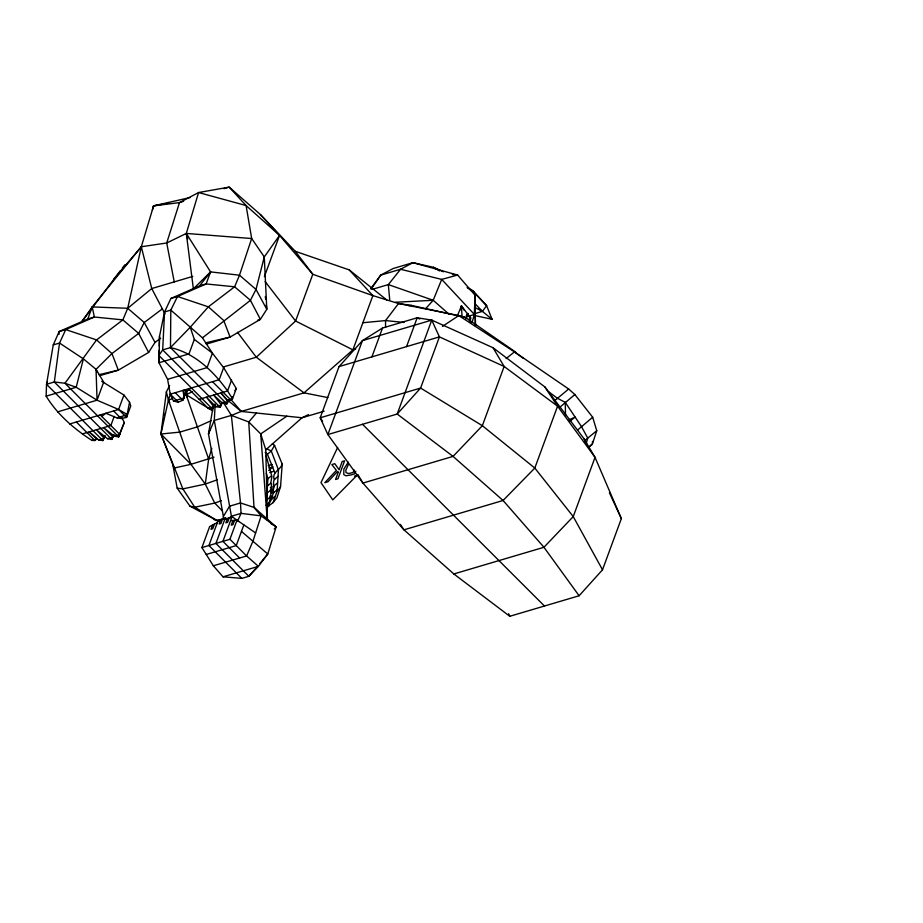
<?xml version="1.0" encoding="UTF-8"?>
<svg xmlns="http://www.w3.org/2000/svg" width="923" height="923" viewBox="0 0 923 923"><rect width="100%" height="100%" fill="white"/><g stroke="black" fill="none" stroke-linecap="round" stroke-linejoin="round"><path stroke-width="1.38" d="M185.477 389.656L184.081 397.94L182.812 400.27L178.185 402.128L173.512 401.067L170.247 394.202L167.605 379.307L158.975 362.762L159.506 336.341L164.559 311.951L170.824 310.093L202.472 337.83L212.417 353.163L223.631 367.666L236.288 388.548L232.527 398.782L231.05 400.19L227.519 400.259L220.885 392.921L228.096 401.563L226.827 403.893L170.478 347.602L170.824 310.093L177.504 296.502L206.129 283.938L234.615 286.799L250.433 300.321L260.378 319.358L230.081 337.08L206.371 344.106M159.229 350.244L158.975 362.762L189.007 353.867L194.326 339.422L190.253 327.238L208.344 306.84L234.615 286.799L239.484 275.192L251.679 238.526L246.083 205.541L229.169 187.115L198.583 192.538L179.489 202.599L153.587 205.852L141.311 246.753L127.72 308.282L122.851 319.889L96.58 339.929L64.956 383.253L54.319 381.995L46.531 384.303L46.15 396.163C57.434 414.565 73.944 428.78 91.885 440.409L94.873 440.513L96.892 438.933L89.15 431.918L98.588 439.902L102.88 440.594L105.13 435.575M159.31 346.079L159.506 336.341M370.619 288.841L380.726 275.135L393.117 268.535L412.95 262.663L457.612 275.031L475.045 295.222L474.33 314.385L472.091 322.612M59.037 334.357L59.153 331.542L87.777 318.966L94.365 317.016L122.851 319.889L138.669 333.411L148.615 352.448L118.317 370.169L99.869 375.638M264.128 261.117L264.29 256.917L279.554 235.388L260.424 214.563L229.169 187.115L223.874 188.684M592.497 441.471L592.37 444.044L588.759 447.47M215.14 404.712L214.298 420.438L231.408 516.222L229.723 518.253M267.405 506.796L273.093 502.608L277.096 491.29L278.458 469.911L271.281 451.012L266.378 448.578M266.389 473.407L267.912 478.772L266.447 500.231L270.52 496.805L271.224 490.69L270.485 490.275L266.92 493.274M273.093 502.608L276.888 497.935L280.557 486.629L282.207 464.154L274.546 445.394L272.297 443.755M223.078 519.199L223.378 516.476L208.483 433.902L213.028 407.251M169.613 385.56L166.359 391.929L160.925 434.006L182.881 488.89L194.73 507.212L218.774 521.53L189.976 506.185L177.181 488.152L173.074 465.93M460.912 309.955L461.442 305.882L470.718 318.043L469.969 322.242M222.455 511.019L214.759 503.093L205.275 484.079L208.656 459.066L211.817 448.336M101.703 381.303L123.936 395.032L129.543 402.29L126.555 417.415L121.178 418.523L116.875 417.831L105.822 413.273L101.772 416.435M104.287 436.752L102.88 440.594L46.531 384.303L53.257 344.902L59.153 331.542L65.741 329.592L94.365 317.016L92.208 306.932L141.311 246.753L166.717 242.991L186.308 233.438L251.679 238.526L264.29 256.917L266.793 309.309L260.378 319.358L257.748 320.143M153.045 208.598L153.587 205.852L189.907 197.591M53.257 344.902L59.522 343.044L83.405 358.874L76.194 387.268L46.15 396.163M264.29 256.917L256.006 289.43L250.433 300.321L202.472 337.83M586.301 443.167L587.743 438.125L596.754 430.729L592.681 417.231L574.856 394.536L568.672 389.01L514.434 351.882L458.777 315.574L398.528 303.529L372.857 295.614L312.793 274.281L279.554 235.388L246.083 205.541L198.583 192.538L186.308 233.438L193.369 288.853L210.559 271.893L239.484 275.192L256.006 289.43L266.793 309.309L266.309 305.017M152.364 209.994L153.587 205.852L168.886 203.152M209.786 429.795L208.483 433.902L214.298 420.438L231.373 415.385L241.238 411.439L304.013 392.852L352.909 349.852L355.62 348.998M596.754 430.729L592.37 444.044L588.251 447.378M466.103 318.573L467.811 313.462L466.277 315.816M466.046 318.712L467.811 313.462M170.686 393.279L168.424 399.959L160.925 434.006L174.124 468.042L190.946 464.315L213.998 457.173M208.656 459.066L186.134 394.709L187.946 389.379M87.777 318.966L92.208 306.932L127.72 308.282L144.242 322.508L155.029 342.398L148.615 352.448M57.561 411.889L97.053 400.19L103.699 382.134L96.038 369.338L83.405 358.874M114.187 416.423L110.852 425.491L82.482 433.891M69.663 423.98L118.617 409.477L123.936 395.032M112.744 436.856L111.798 439.417L107.506 438.725L96.384 429.783L104.149 438.252L98.588 439.902M114.06 434.41L111.798 439.417L54.319 381.995L59.522 343.044L65.741 329.592L96.58 339.929L111.96 353.578L118.317 370.169L98.992 374.703M121.951 427.949L118.652 436.902L114.36 436.21L103.618 427.637L113.068 437.087L107.506 438.725M121.698 417.473L124.351 422.526L118.652 436.902L64.956 383.253L76.194 387.268L97.053 400.19L118.617 409.477L127.455 414.704L116.875 417.831M187.704 239.011L186.308 233.438L210.559 271.893L206.129 283.938L199.541 285.888L170.917 298.452L164.559 311.951L162.69 349.909L158.86 355.447L212.567 409.097L214.817 404.089M186.561 390.106L182.812 400.27L175.255 392.713M223.631 367.666L219.201 379.711L170.247 394.202L178.185 402.128M213.974 405.255L212.567 409.097L208.275 408.404L188.604 388.768M264.37 276.646L279.554 235.388M221.589 403.501L220.17 407.331L215.878 406.651L206.429 397.202L213.836 406.766L208.275 408.404M222.431 402.324L220.17 407.331L162.69 349.909L170.478 347.602L190.253 327.238M231.546 380.103L227.566 390.948L232.527 398.782L227.519 400.259M228.235 400.051L226.827 403.893L222.535 403.201L213.651 395.056L221.439 405.001L215.878 406.651M232.388 396.578L231.05 400.19L212.521 381.684M223.378 516.476L229.55 506.196L240.499 502.954L254.021 507.396L276.162 526.906L267.774 553.996L258.394 566.353L248.841 576.31L241.838 578.386L223.02 576.817L213.34 565.787L201.918 547.581L209.659 526.537L217.367 522.556M212.555 525.049L210.986 529.306L212.74 528.787L214.482 524.045M220.782 519.637L219.166 524.033L220.92 523.514L222.616 518.899M227.635 519.43L225.362 517.78L215.924 543.428L248.841 576.31L258.025 565.799M227.45 518.472L225.847 522.856L227.589 522.337L229.285 517.722M238.838 521.564L232.042 516.603L222.928 541.363L239.611 558.011M232.954 520.468L231.235 525.164L232.977 524.656L234.569 520.353M201.918 547.581L229.942 539.286L236.969 520.157L255.636 532.94M243.857 524.887L236.242 545.585L206.244 554.469M339.029 366.604L320.2 417.796L327.873 434.56L362.924 483.075L403.951 529.825L453.828 573.956L509.796 616.287L579.113 595.762L602.511 569.791L621.352 518.611L595.035 457.346L583.924 438.61L544.858 386.922L493.032 347.729L431.756 320.108L417.173 317.766L382.514 328.034L362.427 340.633L339.029 366.604L439.429 336.883L504.131 366.466L557.573 406.178L595.035 457.346L573.241 516.58L543.947 547.281L453.828 573.956M371.9 356.878L382.514 328.034M354.097 469.934L353.163 472.449L348.629 473.568L346.044 472.622L345.837 470.142L348.386 464.511M355.759 471.226L354.813 473.799L350.648 475.033L345.906 475.783L343.771 474.607L343.875 469.034L348.294 462.158M406.558 346.61L417.173 317.766L419.746 319.046M431.756 320.108L397.202 414.035L327.873 434.56L362.427 340.633L431.756 320.108L439.429 336.883L420.6 388.064L397.202 414.035L453.055 456.4L503.081 500.485L543.947 547.281L579.113 595.762M46.531 384.303L47.477 381.787M267.416 486.017L270.727 483.237L271.916 476.499L266.032 455.42M457.37 315.908L461.442 305.882L464.35 310.463M425.815 308.501L433.199 300.275L441.713 279.404L457.612 275.031L452.385 274.466M270.485 490.275L271.304 488.371L271.454 483.71L270.727 483.237M237.753 520.734L241.041 513.373L240.499 502.954L231.373 415.385L223.262 402.313M282.207 464.154C280.465 469.945 272.32 471.953 273.9 478.806L274.731 479.152M122.424 426.668L124.351 422.526M337.656 447.459L320.985 482.648L332.765 499.885L357.674 474.641M266.078 505.25L269.135 502.677L270.52 496.805M277.627 482.821L274.316 485.602L272.758 492.282L273.623 492.744L277.188 489.744M274.546 445.394L271.281 451.012L267.451 454.231L274.892 472.911M273.623 492.744L270.993 498.939L271.558 499.331L275.389 496.124M234.869 390.694L236.288 388.548M371.392 288.703L380.726 275.135L400.57 269.262L412.95 262.663L433.418 267.278L443.444 271.789M92.208 306.932L81.605 321.942L120.544 270.427M277.096 491.29L280.557 486.629M122.251 268.189L124.813 264.832M271.558 499.331L268.097 505.389L269.274 505.827M199.541 285.888L210.559 271.893M259.79 563.653L267.774 553.996L241.457 531.406M113.702 279.381L141.311 246.753L151.753 288.553L165.009 313.935M256.432 413.019L248.749 421.973L254.021 507.396L261.128 515.865L276.162 526.906L274.246 528.925M97.053 400.19L96.038 369.338L111.96 353.578L138.669 333.411L144.242 322.508L162.356 308.859M577.486 430.141L592.681 417.231M559.973 407.147L574.856 394.536M554.4 400.905L568.672 389.01M267.439 520.076L265.801 449.789L302.029 417.761L308.49 414.612M268.72 470.476L272.989 466.888L268.87 468.099M267.912 478.772L271.224 475.991M278.042 476.372L274.489 479.36L273.658 481.125L273.485 485.256L274.316 485.602M270.601 491.659L273.45 489.259M584.709 440.675L587.743 438.125L581.421 426.484L565.268 402.37L557.388 398.24L548.297 391.49M127.72 308.282L151.753 288.553L192.78 276.404M506.139 358.609L514.434 351.882L523.468 358.436M569.872 421.338L575.121 417.081L569.191 419.746M468.515 319.773L470.718 318.043L468.976 316.543M155.029 342.398L160.637 338.268M286.834 416.181L260.713 433.925L267.255 519.857M442.452 326.407L458.777 315.574L465.492 317.454L515.692 352.136M187.392 397.236L186.134 394.709L192.503 391.652M211.229 420.657L197.395 426.888L179.685 432.137L160.925 434.006L190.946 464.315L205.275 484.079L217.17 479.81M225.362 517.78L218.036 520.757L208.921 545.505L241.838 578.386M224.704 519.58L232.042 516.603M221.439 500.67L214.759 503.093L194.73 507.212L189.976 506.185M469.149 316.139L474.33 314.385L441.713 279.404L400.57 269.262L388.329 284.596L371.981 289.43M183.573 201.272L179.489 202.599L166.717 242.991L174.251 281.896M170.917 298.452L177.504 296.502L208.344 306.84L223.724 320.489L230.081 337.08L205.783 342.802M167.605 379.307L207.098 367.619L212.417 353.163L194.326 339.422M223.424 366.95L256.294 357.213L295.591 321.019L312.793 274.281L295.268 251.298L260.424 214.563M172.509 398.748L168.424 399.959L166.359 391.929M173.512 401.067L184.081 397.94L183.042 390.406L190.115 390.279M474.849 313.624L482.406 311.386L486.64 305.698L473.003 290.733L468.053 287.803M199.195 399.347L227.566 390.948C213.536 371.311 194.695 352.978 170.478 347.602M91.885 440.409L96.892 438.933M222.535 403.201L228.096 401.563M114.36 436.21L119.921 434.56L100.261 414.923M324.135 411.22L302.029 417.761L241.238 411.439L228.016 400.467M268.143 465.723L272.273 464.5M269.724 472.507L273.67 471.33M270.335 487.632L274.235 486.479M270.508 489.605L273.104 488.844M271.443 492.963L273.9 492.236M354.455 476.13L356.532 475.518M231.408 516.222L241.041 513.373L261.128 515.865L253.04 540.982L246.614 555.946L213.34 565.787M223.02 576.817L258.394 566.353L246.614 555.946L229.942 539.286M205.275 484.079L182.881 488.89L177.181 488.152M224.001 518.934L216.201 520.387L213.525 519.28M362.889 322.738L385.549 320.569L404.043 322.462M230.554 520.664L236.969 520.157M408.727 305.628L411.52 305.432L465.492 317.454M395.54 302.248L433.199 300.275L448.89 314.074M411.52 305.432L398.528 303.529L385.549 320.569L385.549 327.33M327.873 397.605L304.013 392.852L256.294 357.213L237.488 332.268M475.264 315.654L492.063 319.277L486.64 305.698L474.122 292.626L467.119 287.561M269.931 496.066L272.723 496.816M295.268 251.298L349.252 269.908L386.668 299.894M433.199 300.275L388.329 284.596L389.714 299.779M231.373 415.385L248.749 421.973L260.713 433.925L265.801 449.789M474.745 307.417L482.406 311.386L492.063 319.277L489.663 317.812M433.418 267.278L439.602 270.947M186.134 394.709L212.798 410.954M270.658 523.399L272.862 524.806M265.166 452.489L267.451 454.231M479.025 308.79L482.406 311.386L474.699 303.344M267.162 508.458L269.135 502.677M362.531 424.303L544.455 606.019M118.617 409.477L126.555 417.415L130.766 405.982L129.543 402.29M113.61 410.966L121.178 418.523M76.344 421.996L94.873 440.513M254.021 507.396L257.829 511.365M349.252 269.908L372.857 295.614L352.909 349.852L295.591 321.019L265.132 281.561M231.05 399.659L241.238 411.439M322.565 421.28L320.2 417.796L420.6 388.064L482.348 425.699L534.809 468.065L573.241 516.58L602.511 569.791M544.858 386.922L557.573 406.178L534.809 468.065L503.081 500.485L403.951 529.825L400.317 524.333M473.003 290.733L474.122 292.626M493.032 347.729L504.131 366.466L482.348 425.699L453.055 456.4L362.924 483.075L358.066 474.872M169.682 402.474L168.424 399.959L190.946 464.315M583.924 438.61L586.959 445.059M609.422 492.801L621.352 518.611M508.608 613.703L509.796 616.287M96.038 369.338L97.077 371.9M265.339 296.445L265.662 299.306M163.556 412.823L163.856 415.442M461.442 305.882L462.065 317.339M474.687 304.809L475.645 325.75M565.268 402.37L565.534 415.915M475.045 295.222L475.299 325.957M338.21 472.311L335.568 479.499L337.968 478.783L344.591 460.796L342.191 461.512L339.145 469.784L334.795 463.692L331.865 464.557L336.376 470.384L324.815 482.683L327.93 481.76L337.599 471.434L338.21 472.311"/></g></svg>
